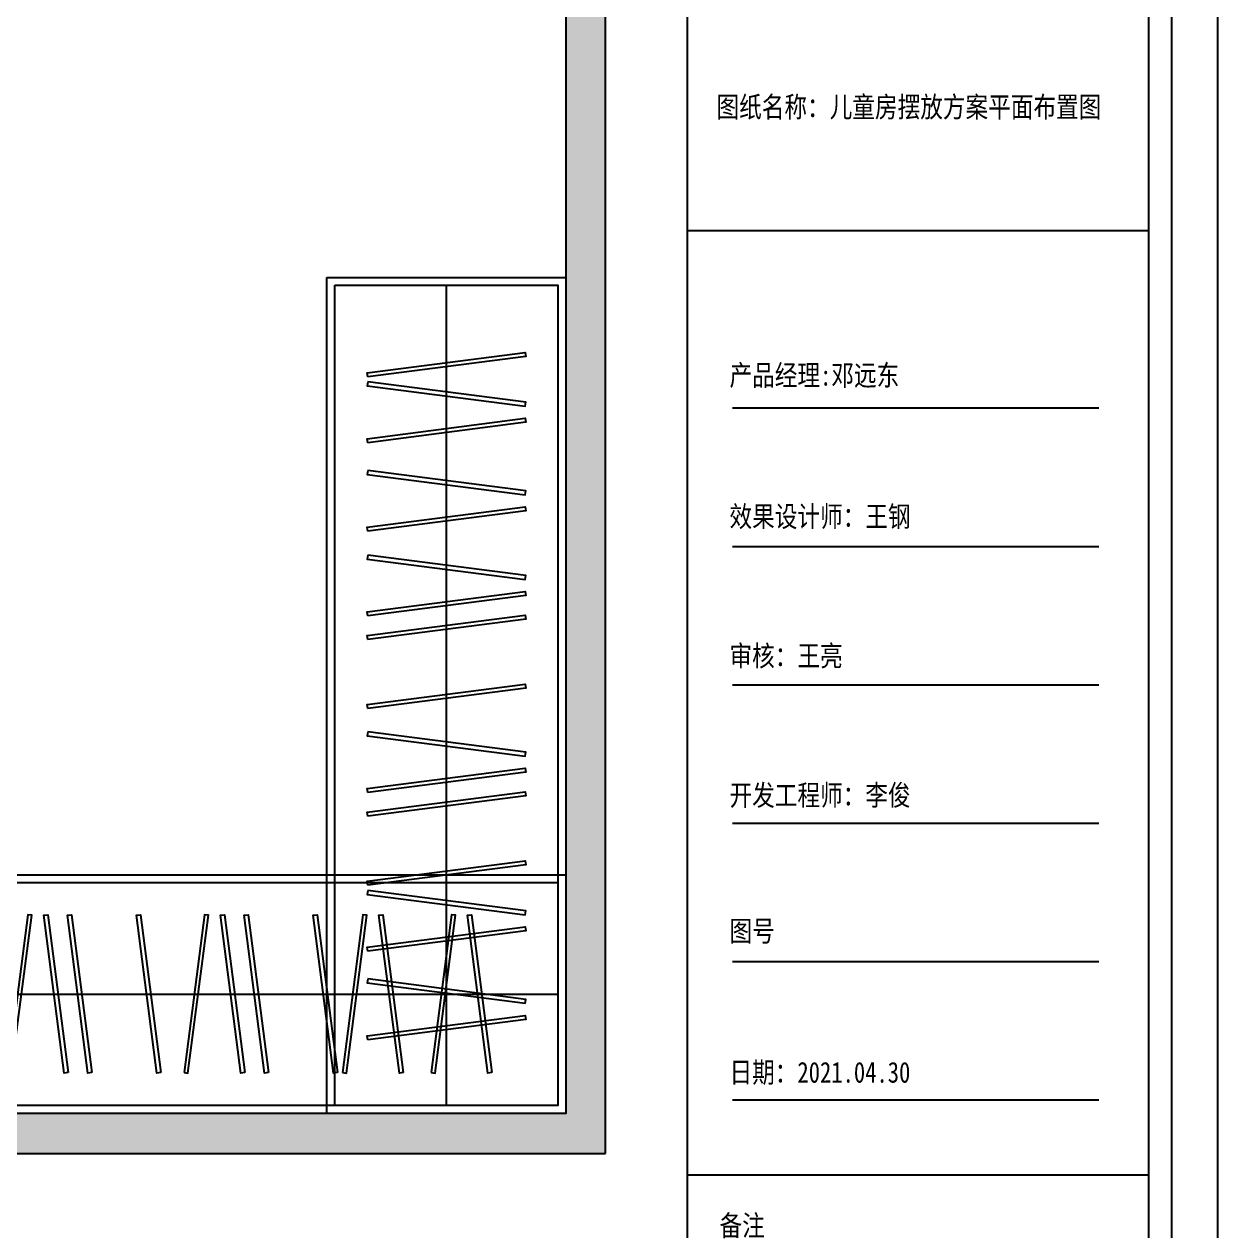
# Model space of a CAD drawing. Extents: x 422240 to 534325, y -8262 to 172635.
# Drawn here: x 457790 to 460788, y -958 to 2072 of the extents above; entities that cross this region are included whole.
import ezdxf

# ---------------------------------------------------------------- set-up
doc = ezdxf.new("R2010")
doc.units = 0
doc.header["$LTSCALE"] = 1000
doc.header["$MEASUREMENT"] = 0
doc.layers.add('PM-家具', color=146, linetype='Continuous')
doc.layers.add('活动家具', color=7, linetype='Continuous')
doc.styles.add('WJ', font='', dxfattribs={"width": 0.8, "height": 135})
doc.styles.get('WJ').set_extended_font_data('FangSong_GB2312')

# ---------------------------------------------------------------- blocks, each defined once
blk = doc.blocks.new('儿童房摆放方案图框')
at = {"color": 251}
blk.add_line((25026.8, 493.2), (25026.8, 17757), dxfattribs=at)
for p, q in [((21375.6, 667.1), (21375.6, 17583.2)), ((24852.9, 667.1), (24852.9, 17583.2)), ((21375.6, 10159.1), (24852.9, 10159.1)), ((21714.5, 8821.1), (24478, 8821.1)), ((21714.5, 7777.8), (24478, 7777.8)), ((21714.5, 6734.6), (24478, 6734.6)), ((21714.5, 5691.4), (24478, 5691.4)), ((21714.5, 4648.2), (24478, 4648.2)), ((21714.5, 3605), (24478, 3605)), ((21375.6, 3038.9), (24852.9, 3038.9))]:
    blk.add_line(p, q)
blk.add_lwpolyline([(-25.1, 145.5), (25374.5, 145.5), (25374.5, 18104.8), (-25.1, 18104.8)], close=True)
at = {"attachment_point": 1, "style": 'WJ'}
for s, insert, char_height, width in [('{\\fSimSun|b0|i0|c134|p2;图纸名称：儿童房摆放方案平面布置图}', (21593.2, 11169.7), 156.481, 3037.946), ('{\\fSimSun|b0|i0|c134|p2;产品经理:邓远东}', (21691.3, 9146.2), 156.481, 1903.637), ('{\\fSimSun|b0|i0|c134|p2;效果设计师：王钢}', (21691.3, 8081.3), 156.481, 1955.698), ('{\\fSimSun|b0|i0|c134|p2;审核：王亮}', (21691.3, 7030.1), 156.481, 936.029), ('{\\fSimSun|b0|i0|c134|p2;开发工程师：李俊}', (21691.3, 5979.6), 156.481, 1967.591), ('图号', (21691.3, 4955.1), 156.48, 936.029), ('{\\fSimSun|b0|i0|c134|p2;日期：2021.04.30}', (21691.3, 3890.2), 156.481, 1873.199), ('{\\fSimSun|b0|i0|c134|p2;备注}', (21616.2, 2734.4), 156.481, 1247.497)]:
    blk.add_mtext(s, dxfattribs=dict(at, insert=insert, char_height=char_height, width=width))
blk = doc.blocks.new('2100衣柜')
blk.add_line((465735.1, 45867), (463675.1, 45867))
blk.add_lwpolyline([(465755.1, 46167), (465755.1, 45567), (463655.1, 45567), (463655.1, 46167)], close=True)
at = {"color": 251}
for points in [[(465735.1, 46147), (465735.1, 45587), (463675.1, 45587), (463675.1, 46147)], [(463840.6, 46064.1), (463850.5, 46065.4), (463901.8, 45668.6), (463891.8, 45667.4)], [(463993.2, 46064.1), (463983.3, 46065.4), (463932.1, 45668.6), (463942, 45667.4)], [(464063.1, 46064.1), (464073, 46065.4), (464124.2, 45668.6), (464114.3, 45667.4)], [(464215.6, 46064.1), (464205.7, 46065.4), (464154.5, 45668.6), (464164.4, 45667.4)], [(464228.6, 46064.1), (464238.6, 46065.4), (464289.8, 45668.6), (464279.8, 45667.4)], [(464402, 46064.1), (464411.9, 46065.4), (464463.1, 45668.6), (464453.2, 45667.4)], [(464461.3, 46064.1), (464471.3, 46065.4), (464522.5, 45668.6), (464512.5, 45667.4)], [(464613.9, 46064.1), (464604, 46065.4), (464552.8, 45668.6), (464562.7, 45667.4)], [(464672.4, 46064.1), (464682.3, 46065.4), (464733.5, 45668.6), (464723.6, 45667.4)], [(464845.7, 46064.1), (464855.7, 46065.4), (464906.9, 45668.6), (464896.9, 45667.4)], [(464905.1, 46064.1), (464915, 46065.4), (464966.2, 45668.6), (464956.3, 45667.4)], [(465057.6, 46064.1), (465047.7, 46065.4), (464996.5, 45668.6), (465006.4, 45667.4)], [(465117.5, 46064.1), (465127.4, 46065.4), (465178.6, 45668.6), (465168.7, 45667.4)], [(465270, 46064.1), (465260.1, 46065.4), (465208.9, 45668.6), (465218.8, 45667.4)], [(465339.9, 46064.1), (465349.9, 46065.4), (465401.1, 45668.6), (465391.1, 45667.4)], [(465492.5, 46064.1), (465482.6, 46065.4), (465431.4, 45668.6), (465441.3, 45667.4)], [(465505.5, 46064.1), (465515.4, 46065.4), (465566.6, 45668.6), (465556.7, 45667.4)]]:
    blk.add_lwpolyline(points, close=True, dxfattribs=at)

msp = doc.modelspace()

# ---------------------------------------------------------------- hatches: boundary and pattern name
at = {"layer": '活动家具'}
h = msp.add_hatch(dxfattribs=at)
h.set_pattern_fill('钢筋混凝土', color=251, scale=10, angle=180)
h.set_pattern_definition([(225, (-59808.711, -28861.45), (17.6776695, -17.6776695), []), (230, (-59808.71, -28861.45), (-71.726018, 6.2752135), [7.5, -82.5]), (175, (-59808.71, -28861.45), (13.875133, -75.219213), [6, -66]), (280.4514, (-59814.69, -28860.93), (-57.850938, -68.943954), [6.374019, -70.114211]), (226.1842, (-59808.71, -28881.45), (-106.724105, 16.551901), [11.25, -123.75]), (276.6356, (-59817.6, -28880.07), (-93.46627, -97.411787), [9.561029, -105.1713]), (171.1842, (-59808.71, -28881.45), (-93.466195, -97.41186), [9, -99]), (201, (-59818.71, -28876.45), (-59.690705, 40.261889), [7.5, -82.5]), (146, (-59818.71, -28876.45), (-24.331533, -72.515005), [6, -66]), (251.4514, (-59823.686, -28873.095), (-84.022263, -32.25305), [6.374019, -70.114211]), (217.5, (-59808.711, -28861.45), (-1.2159855, -33.2893854), [0, -65.2, 0, -67, 0, -66.25]), (187.5, (-59808.71, -28861.45), (-26.3069537, -39.4411712), [0, -38.2, 0, -63.7, 0, -25.25]), (147.5, (-59786.411, -28861.45), (-53.3822436, 2.2554872), [0, -25, 0, -78, 0, -103.5]), (137.5, (-59776.41, -28861.45), (-58.318617, -10.0104982), [0, -32.5, 0, -51.8, 0, -73.5])])
h.paths.add_polyline_path([(459250.5, 3685.9), (452950.5, 3686), (452950.5, -764.1), (459250.5, -764.1)])
h.paths.add_polyline_path([(459150.5, 3585.9), (459150.5, -664.1), (453050.5, -664.1), (453050.5, 3586)], flags=16)

# ---------------------------------------------------------------- linework, layer by layer
for points in [[(459250.5, -764.1), (459250.5, 3685.9), (452950.5, 3686), (452950.5, -764.1), (459250.5, -764.1)], [(453050.5, 3586), (459150.5, 3585.9), (459150.5, -664.1), (453050.5, -664.1), (453050.5, 3586)]]:
    msp.add_lwpolyline(points)

# ---------------------------------------------------------------- block references
at = {"xscale": 0.3330153595476334, "yscale": 0.3330153595476334, "zscale": 0.3330153595476334}
msp.add_blockref('儿童房摆放方案图框', (452338.2, -1829.7), dxfattribs=at)
at = {"layer": 'PM-家具'}
for p, rotation in [((504717.5, -464319.2), 90.00000000000001), ((922805.6, 45502.9), 180)]:
    msp.add_blockref('2100衣柜', p, dxfattribs=dict(at, rotation=rotation))

doc.saveas('drawing.dxf')
